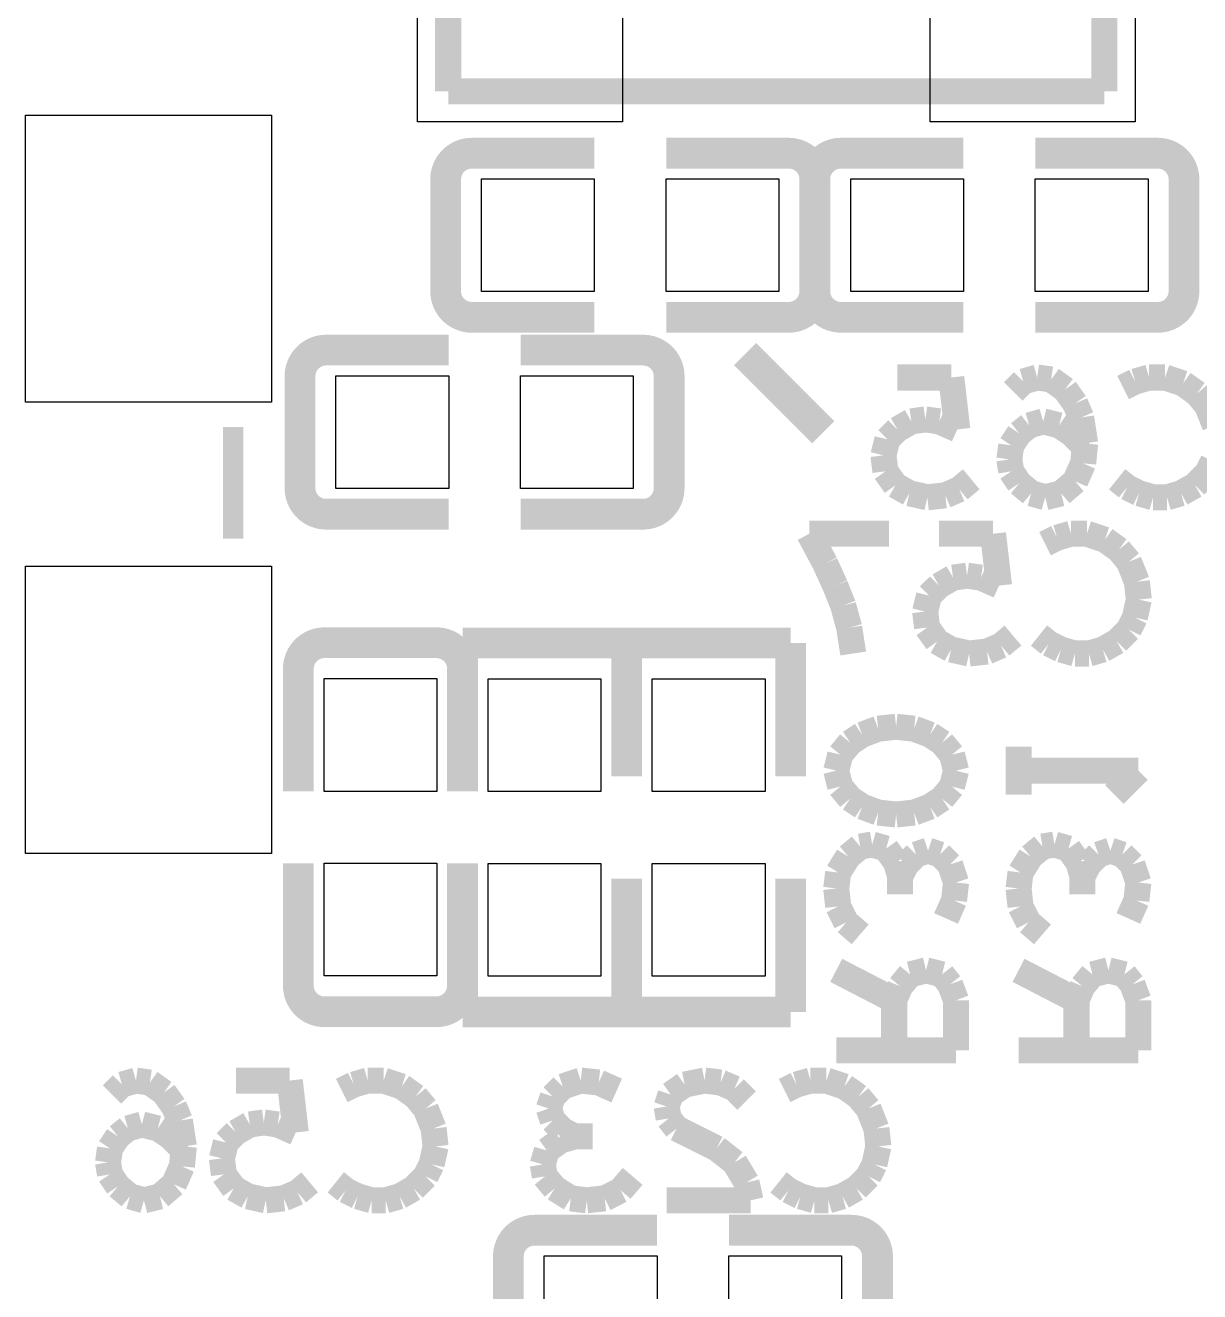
# Model space of a CAD drawing. Extents: x 175.8 to 218.8, y 273.2 to 311.2.
# Drawn here: x 189.47 to 195.2, y 285.1 to 291.28 of the extents above; entities that cross this region are included whole.
import ezdxf

# ---------------------------------------------------------------- set-up
doc = ezdxf.new("R2010")
doc.units = 0
doc.layers.add('MA_DETAILS', color=254, linetype='CONTINUOUS')

# ---------------------------------------------------------------- blocks, each defined once
blk = doc.blocks.new('FIGURE_SQUARE')
blk.add_lwpolyline([(-0.5, -0.5), (-0.5, 0.5), (0.5, 0.5), (0.5, -0.5)], close=True)

msp = doc.modelspace()

# ---------------------------------------------------------------- linework, layer by layer
at = {"layer": 'MA_DETAILS'}
for points, const_width in [([(191.531748, 290.954714), (191.531748, 291.52469)], 0.127), ([(194.73164, 290.954714), (194.73164, 291.48532)], 0.127), ([(194.73164, 290.954714), (191.531748, 290.954714)], 0.127), ([(191.646556, 290.652454), (192.244218, 290.652454)], 0.150114), ([(193.1924, 290.652454), (192.594738, 290.652454)], 0.150114), ([(193.4464, 290.652454), (194.044062, 290.652454)], 0.150114), ([(194.992244, 290.652454), (194.394582, 290.652454)], 0.150114), ([(191.519556, 290.525454), (191.519556, 289.9791)], 0.150114), ([(193.3194, 290.525454), (193.3194, 289.9791)], 0.150114), ([(193.3194, 289.9791), (193.3194, 290.525454)], 0.150114), ([(195.119244, 289.9791), (195.119244, 290.525454)], 0.150114), ([(191.646556, 289.8521), (192.244218, 289.8521)], 0.150114), ([(193.1924, 289.8521), (192.594738, 289.8521)], 0.150114), ([(193.4464, 289.8521), (194.044062, 289.8521)], 0.150114), ([(194.992244, 289.8521), (194.394582, 289.8521)], 0.150114), ([(190.936372, 289.69208), (191.534034, 289.69208)], 0.150114), ([(192.482216, 289.69208), (191.884554, 289.69208)], 0.150114), ([(193.360294, 289.291776), (192.979294, 289.672776)], 0.1524), ([(190.809372, 289.56508), (190.809372, 289.018726)], 0.150114), ([(192.609216, 289.018726), (192.609216, 289.56508)], 0.150114), ([(193.98488, 289.558476), (193.72199, 289.558476)], 0.127), ([(194.01409, 289.305238), (193.98488, 289.558476)], 0.127), ([(194.403726, 289.558476), (194.335654, 289.538918)], 0.127), ([(194.472052, 289.548824), (194.403726, 289.558476)], 0.127), ([(194.540124, 289.500056), (194.472052, 289.548824)], 0.127), ([(194.881246, 289.538918), (194.949318, 289.558476)], 0.127), ([(194.949318, 289.558476), (195.027296, 289.558476)], 0.127), ([(195.027296, 289.558476), (195.114926, 289.529266)], 0.127), ([(194.335654, 289.538918), (194.286886, 289.490404)], 0.127), ([(194.588892, 289.431984), (194.540124, 289.500056)], 0.127), ([(194.822826, 289.509708), (194.881246, 289.538918)], 0.127), ([(195.114926, 289.529266), (195.182998, 289.480498)], 0.127), ([(194.618102, 289.363658), (194.588892, 289.431984)], 0.127), ([(195.182998, 289.480498), (195.231766, 289.422078)], 0.127), ([(194.637406, 289.237166), (194.618102, 289.363658)], 0.127), ([(195.231766, 289.422078), (195.270628, 289.324796)], 0.127), ([(190.483236, 289.316922), (190.483236, 288.771838)], 0.100076), ([(193.673222, 289.256724), (193.72199, 289.305238)], 0.127), ([(193.72199, 289.305238), (193.790062, 289.344354)], 0.127), ([(193.790062, 289.344354), (193.858388, 289.354006)], 0.127), ([(193.858388, 289.354006), (193.92646, 289.344354)], 0.127), ([(193.92646, 289.344354), (194.01409, 289.305238)], 0.127), ([(194.364864, 289.324796), (194.316096, 289.285934)], 0.127), ([(194.432936, 289.344354), (194.364864, 289.324796)], 0.127), ([(194.510914, 289.324796), (194.432936, 289.344354)], 0.127), ([(194.569334, 289.285934), (194.510914, 289.324796)], 0.127), ([(193.653918, 289.178746), (193.673222, 289.256724)], 0.127), ([(194.316096, 289.285934), (194.277234, 289.227514)], 0.127), ([(194.637406, 289.217608), (194.569334, 289.285934)], 0.127), ([(193.66357, 289.100768), (193.653918, 289.178746)], 0.127), ([(194.277234, 289.227514), (194.267582, 289.159188)], 0.127), ([(194.627754, 289.139884), (194.637406, 289.237166)], 0.127), ([(194.267582, 289.159188), (194.277234, 289.100768)], 0.127), ([(194.588892, 289.052254), (194.627754, 289.139884)], 0.127), ([(195.260976, 289.149536), (195.231766, 289.091116)], 0.127), ([(193.712338, 289.032696), (193.66357, 289.100768)], 0.127), ([(194.082162, 289.061906), (194.023742, 289.013138)], 0.127), ([(194.277234, 289.100768), (194.316096, 289.042348)], 0.127), ([(194.84213, 289.023044), (194.793616, 289.061906)], 0.127), ([(195.231766, 289.091116), (195.173346, 289.032696)], 0.127), ([(193.78041, 288.993834), (193.712338, 289.032696)], 0.127), ([(193.86804, 288.974276), (193.78041, 288.993834)], 0.127), ([(194.023742, 289.013138), (193.95567, 288.983928)], 0.127), ([(194.316096, 289.042348), (194.374516, 288.993834)], 0.127), ([(194.374516, 288.993834), (194.442842, 288.974276)], 0.127), ([(194.442842, 288.974276), (194.520566, 288.993834)], 0.127), ([(194.520566, 288.993834), (194.588892, 289.052254)], 0.127), ([(194.90055, 288.993834), (194.84213, 289.023044)], 0.127), ([(194.968876, 288.974276), (194.90055, 288.993834)], 0.127), ([(195.10502, 288.993834), (195.036948, 288.974276)], 0.127), ([(195.173346, 289.032696), (195.10502, 288.993834)], 0.127), ([(193.95567, 288.983928), (193.86804, 288.974276)], 0.127), ([(195.036948, 288.974276), (194.968876, 288.974276)], 0.127), ([(190.936372, 288.891726), (191.534034, 288.891726)], 0.150114), ([(192.482216, 288.891726), (191.884554, 288.891726)], 0.150114), ([(193.292222, 288.796476), (193.681858, 288.796476)], 0.127), ([(193.3702, 288.650426), (193.292222, 288.796476)], 0.127), ([(194.188334, 288.796476), (193.925444, 288.796476)], 0.127), ([(194.217544, 288.543238), (194.188334, 288.796476)], 0.127), ([(194.441826, 288.747708), (194.500246, 288.776918)], 0.127), ([(194.500246, 288.776918), (194.568318, 288.796476)], 0.127), ([(194.568318, 288.796476), (194.646296, 288.796476)], 0.127), ([(194.646296, 288.796476), (194.733926, 288.767266)], 0.127), ([(194.733926, 288.767266), (194.801998, 288.718498)], 0.127), ([(194.801998, 288.718498), (194.850766, 288.660078)], 0.127), ([(193.418968, 288.543238), (193.3702, 288.650426)], 0.127), ([(194.850766, 288.660078), (194.889628, 288.562796)], 0.127), ([(193.925444, 288.543238), (193.993516, 288.582354)], 0.127), ([(193.993516, 288.582354), (194.061842, 288.592006)], 0.127), ([(194.061842, 288.592006), (194.129914, 288.582354)], 0.127), ([(194.129914, 288.582354), (194.217544, 288.543238)], 0.127), ([(194.889628, 288.562796), (194.89928, 288.475166)], 0.127), ([(193.45783, 288.445956), (193.418968, 288.543238)], 0.127), ([(193.876676, 288.494724), (193.925444, 288.543238)], 0.127), ([(193.48704, 288.338768), (193.45783, 288.445956)], 0.127), ([(193.857372, 288.416746), (193.876676, 288.494724)], 0.127), ([(194.89928, 288.475166), (194.879976, 288.387536)], 0.127), ([(193.867024, 288.338768), (193.857372, 288.416746)], 0.127), ([(194.879976, 288.387536), (194.850766, 288.329116)], 0.127), ([(193.506598, 288.212276), (193.48704, 288.338768)], 0.127), ([(193.915792, 288.270696), (193.867024, 288.338768)], 0.127), ([(194.850766, 288.329116), (194.792346, 288.270696)], 0.127), ([(191.474598, 288.264854), (190.928244, 288.264854)], 0.150114), ([(191.601598, 287.613344), (191.601598, 288.26333)], 0.150114), ([(191.601598, 288.26333), (192.401698, 288.26333)], 0.150114), ([(193.201798, 288.26333), (192.401698, 288.26333)], 0.150114), ([(192.401698, 288.26333), (192.401698, 287.613344)], 0.150114), ([(192.401698, 288.26333), (192.401698, 287.613344)], 0.150114), ([(193.201798, 287.613344), (193.201798, 288.26333)], 0.150114), ([(193.983864, 288.231834), (193.915792, 288.270696)], 0.127), ([(194.227196, 288.251138), (194.159124, 288.221928)], 0.127), ([(194.285616, 288.299906), (194.227196, 288.251138)], 0.127), ([(194.46113, 288.261044), (194.412616, 288.299906)], 0.127), ([(194.51955, 288.231834), (194.46113, 288.261044)], 0.127), ([(194.792346, 288.270696), (194.72402, 288.231834)], 0.127), ([(194.071494, 288.212276), (193.983864, 288.231834)], 0.127), ([(194.159124, 288.221928), (194.071494, 288.212276)], 0.127), ([(194.587876, 288.212276), (194.51955, 288.231834)], 0.127), ([(194.655948, 288.212276), (194.587876, 288.212276)], 0.127), ([(194.72402, 288.231834), (194.655948, 288.212276)], 0.127), ([(190.801244, 288.137854), (190.801244, 287.540192)], 0.150114), ([(191.601598, 288.137854), (191.601598, 287.540192)], 0.150114), ([(193.550286, 287.81629), (193.628264, 287.8455)], 0.127), ([(193.628264, 287.8455), (193.715894, 287.855152)], 0.127), ([(193.715894, 287.855152), (193.803524, 287.8455)], 0.127), ([(193.803524, 287.8455), (193.881502, 287.81629)], 0.127), ([(193.443352, 287.719008), (193.491866, 287.777428)], 0.127), ([(193.491866, 287.777428), (193.550286, 287.81629)], 0.127), ([(193.881502, 287.81629), (193.939922, 287.777428)], 0.127), ([(193.939922, 287.777428), (193.988436, 287.719008)], 0.127), ([(194.312794, 287.52419), (194.312794, 287.75787)], 0.127), ([(193.423794, 287.64103), (193.443352, 287.719008)], 0.127), ([(193.988436, 287.719008), (194.007994, 287.64103)], 0.127), ([(193.443352, 287.563052), (193.423794, 287.64103)], 0.127), ([(194.007994, 287.64103), (193.988436, 287.563052)], 0.127), ([(194.312794, 287.64103), (194.896994, 287.64103)], 0.127), ([(194.896994, 287.64103), (194.780154, 287.52419)], 0.127), ([(193.491866, 287.504632), (193.443352, 287.563052)], 0.127), ([(193.988436, 287.563052), (193.939922, 287.504632)], 0.127), ([(193.550286, 287.46577), (193.491866, 287.504632)], 0.127), ([(193.628264, 287.43656), (193.550286, 287.46577)], 0.127), ([(193.881502, 287.46577), (193.803524, 287.43656)], 0.127), ([(193.939922, 287.504632), (193.881502, 287.46577)], 0.127), ([(193.715894, 287.426908), (193.628264, 287.43656)], 0.127), ([(193.803524, 287.43656), (193.715894, 287.426908)], 0.127), ([(193.482214, 287.222184), (193.540634, 287.270698)], 0.127), ([(193.540634, 287.270698), (193.599054, 287.280604)], 0.127), ([(193.599054, 287.280604), (193.667126, 287.261046)], 0.127), ([(194.371214, 287.222184), (194.429634, 287.270698)], 0.127), ([(194.429634, 287.270698), (194.488054, 287.280604)], 0.127), ([(194.488054, 287.280604), (194.556126, 287.261046)], 0.127), ([(190.801244, 286.59201), (190.801244, 287.189672)], 0.150114), ([(191.601598, 286.59201), (191.601598, 287.189672)], 0.150114), ([(193.433446, 287.144206), (193.482214, 287.222184)], 0.127), ([(193.667126, 287.261046), (193.715894, 287.192974)], 0.127), ([(193.764662, 287.183068), (193.813176, 287.231836)], 0.127), ([(193.813176, 287.231836), (193.871596, 287.251394)], 0.127), ([(193.871596, 287.251394), (193.930016, 287.231836)], 0.127), ([(193.930016, 287.231836), (193.978784, 287.183068)], 0.127), ([(194.322446, 287.144206), (194.371214, 287.222184)], 0.127), ([(194.556126, 287.261046), (194.604894, 287.192974)], 0.127), ([(194.653662, 287.183068), (194.702176, 287.231836)], 0.127), ([(194.702176, 287.231836), (194.760596, 287.251394)], 0.127), ([(194.760596, 287.251394), (194.819016, 287.231836)], 0.127), ([(194.819016, 287.231836), (194.867784, 287.183068)], 0.127), ([(193.423794, 287.066228), (193.433446, 287.144206)], 0.127), ([(193.715894, 287.192974), (193.735452, 287.124648)], 0.127), ([(193.735452, 287.124648), (193.764662, 287.183068)], 0.127), ([(193.978784, 287.183068), (194.007994, 287.095438)], 0.127), ([(194.312794, 287.066228), (194.322446, 287.144206)], 0.127), ([(194.604894, 287.192974), (194.624452, 287.124648)], 0.127), ([(194.624452, 287.124648), (194.653662, 287.183068)], 0.127), ([(194.867784, 287.183068), (194.896994, 287.095438)], 0.127), ([(191.601598, 287.113472), (191.601598, 286.463486)], 0.150114), ([(192.401698, 286.463486), (192.401698, 287.113472)], 0.150114), ([(192.401698, 286.463486), (192.401698, 287.113472)], 0.150114), ([(193.201798, 287.113472), (193.201798, 286.463486)], 0.150114), ([(193.735452, 287.124648), (193.735452, 287.037018)], 0.127), ([(194.007994, 287.095438), (193.998342, 287.007808)], 0.127), ([(194.624452, 287.124648), (194.624452, 287.037018)], 0.127), ([(194.896994, 287.095438), (194.887342, 287.007808)], 0.127), ([(193.433446, 286.978598), (193.423794, 287.066228)], 0.127), ([(194.322446, 286.978598), (194.312794, 287.066228)], 0.127), ([(193.472562, 286.900874), (193.433446, 286.978598)], 0.127), ([(193.998342, 287.007808), (193.959226, 286.920178)], 0.127), ([(194.361562, 286.900874), (194.322446, 286.978598)], 0.127), ([(194.887342, 287.007808), (194.848226, 286.920178)], 0.127), ([(193.540634, 286.842454), (193.472562, 286.900874)], 0.127), ([(194.429634, 286.842454), (194.361562, 286.900874)], 0.127), ([(193.706242, 286.52089), (193.423794, 286.66694)], 0.127), ([(193.783966, 286.647382), (193.735452, 286.588962)], 0.127), ([(193.861944, 286.66694), (193.783966, 286.647382)], 0.127), ([(193.939922, 286.647382), (193.861944, 286.66694)], 0.127), ([(193.978784, 286.598614), (193.939922, 286.647382)], 0.127), ([(194.595242, 286.52089), (194.312794, 286.66694)], 0.127), ([(194.672966, 286.647382), (194.624452, 286.588962)], 0.127), ([(194.750944, 286.66694), (194.672966, 286.647382)], 0.127), ([(194.828922, 286.647382), (194.750944, 286.66694)], 0.127), ([(194.867784, 286.598614), (194.828922, 286.647382)], 0.127), ([(193.735452, 286.588962), (193.706242, 286.52089)], 0.127), ([(194.007994, 286.52089), (193.978784, 286.598614)], 0.127), ([(194.624452, 286.588962), (194.595242, 286.52089)], 0.127), ([(194.896994, 286.52089), (194.867784, 286.598614)], 0.127), ([(190.928244, 286.46501), (191.474598, 286.46501)], 0.150114), ([(191.601598, 286.463486), (192.401698, 286.463486)], 0.150114), ([(193.201798, 286.463486), (192.401698, 286.463486)], 0.150114), ([(193.706242, 286.52089), (193.706242, 286.277304)], 0.127), ([(194.007994, 286.277304), (194.007994, 286.52089)], 0.127), ([(194.595242, 286.52089), (194.595242, 286.277304)], 0.127), ([(194.896994, 286.277304), (194.896994, 286.52089)], 0.127), ([(193.423794, 286.277304), (194.007994, 286.277304)], 0.127), ([(194.312794, 286.277304), (194.896994, 286.277304)], 0.127), ([(189.9412, 286.109918), (189.892432, 286.061404)], 0.127), ([(190.009272, 286.129476), (189.9412, 286.109918)], 0.127), ([(190.077598, 286.119824), (190.009272, 286.129476)], 0.127), ([(190.14567, 286.071056), (190.077598, 286.119824)], 0.127), ([(190.759334, 286.129476), (190.496444, 286.129476)], 0.127), ([(190.788544, 285.876238), (190.759334, 286.129476)], 0.127), ([(191.012826, 286.080708), (191.071246, 286.109918)], 0.127), ([(191.071246, 286.109918), (191.139318, 286.129476)], 0.127), ([(191.139318, 286.129476), (191.217296, 286.129476)], 0.127), ([(191.217296, 286.129476), (191.304926, 286.100266)], 0.127), ([(191.304926, 286.100266), (191.372998, 286.051498)], 0.127), ([(192.04178, 286.051498), (192.090548, 286.100266)], 0.127), ([(192.090548, 286.100266), (192.178178, 286.129476)], 0.127), ([(192.178178, 286.129476), (192.265808, 286.119824)], 0.127), ([(192.265808, 286.119824), (192.353438, 286.080708)], 0.127), ([(192.684654, 286.109918), (192.616582, 286.061404)], 0.127), ([(192.781936, 286.129476), (192.684654, 286.109918)], 0.127), ([(192.859914, 286.119824), (192.781936, 286.129476)], 0.127), ([(192.927986, 286.090614), (192.859914, 286.119824)], 0.127), ([(192.986406, 286.032194), (192.927986, 286.090614)], 0.127), ([(193.171826, 286.080708), (193.230246, 286.109918)], 0.127), ([(193.230246, 286.109918), (193.298318, 286.129476)], 0.127), ([(193.298318, 286.129476), (193.376296, 286.129476)], 0.127), ([(193.376296, 286.129476), (193.463926, 286.100266)], 0.127), ([(193.463926, 286.100266), (193.531998, 286.051498)], 0.127), ([(190.194438, 286.002984), (190.14567, 286.071056)], 0.127), ([(191.372998, 286.051498), (191.421766, 285.993078)], 0.127), ([(192.022222, 285.993078), (192.04178, 286.051498)], 0.127), ([(192.616582, 286.061404), (192.597024, 286.002984)], 0.127), ([(193.531998, 286.051498), (193.580766, 285.993078)], 0.127), ([(190.223648, 285.934658), (190.194438, 286.002984)], 0.127), ([(191.421766, 285.993078), (191.460628, 285.895796)], 0.127), ([(192.04178, 285.934658), (192.022222, 285.993078)], 0.127), ([(192.597024, 286.002984), (192.606676, 285.944564)], 0.127), ([(193.580766, 285.993078), (193.619628, 285.895796)], 0.127), ([(190.038482, 285.915354), (189.97041, 285.895796)], 0.127), ([(190.11646, 285.895796), (190.038482, 285.915354)], 0.127), ([(190.242952, 285.808166), (190.223648, 285.934658)], 0.127), ([(190.496444, 285.876238), (190.564516, 285.915354)], 0.127), ([(190.564516, 285.915354), (190.632842, 285.925006)], 0.127), ([(190.632842, 285.925006), (190.700914, 285.915354)], 0.127), ([(190.700914, 285.915354), (190.788544, 285.876238)], 0.127), ([(192.090548, 285.886144), (192.04178, 285.934658)], 0.127), ([(192.606676, 285.944564), (192.645792, 285.895796)], 0.127), ([(189.921642, 285.856934), (189.88278, 285.798514)], 0.127), ([(189.97041, 285.895796), (189.921642, 285.856934)], 0.127), ([(190.17488, 285.856934), (190.11646, 285.895796)], 0.127), ([(190.242952, 285.788608), (190.17488, 285.856934)], 0.127), ([(190.447676, 285.827724), (190.496444, 285.876238)], 0.127), ([(191.460628, 285.895796), (191.47028, 285.808166)], 0.127), ([(192.080642, 285.837376), (192.148968, 285.856934)], 0.127), ([(192.148968, 285.856934), (192.090548, 285.886144)], 0.127), ([(192.148968, 285.856934), (192.236598, 285.856934)], 0.127), ([(192.645792, 285.895796), (192.840356, 285.798514)], 0.127), ([(193.619628, 285.895796), (193.62928, 285.808166)], 0.127), ([(189.88278, 285.798514), (189.873128, 285.730188)], 0.127), ([(190.2333, 285.710884), (190.242952, 285.808166)], 0.127), ([(190.428372, 285.749746), (190.447676, 285.827724)], 0.127), ([(191.47028, 285.808166), (191.450976, 285.720536)], 0.127), ([(191.993012, 285.720536), (192.01257, 285.788608)], 0.127), ([(192.01257, 285.788608), (192.080642, 285.837376)], 0.127), ([(192.840356, 285.798514), (192.927986, 285.730188)], 0.127), ([(193.62928, 285.808166), (193.609976, 285.720536)], 0.127), ([(189.873128, 285.730188), (189.88278, 285.671768)], 0.127), ([(190.438024, 285.671768), (190.428372, 285.749746)], 0.127), ([(191.450976, 285.720536), (191.421766, 285.662116)], 0.127), ([(192.002918, 285.662116), (191.993012, 285.720536)], 0.127), ([(192.927986, 285.730188), (192.986406, 285.632906)], 0.127), ([(193.609976, 285.720536), (193.580766, 285.662116)], 0.127), ([(189.88278, 285.671768), (189.921642, 285.613348)], 0.127), ([(190.194438, 285.623254), (190.2333, 285.710884)], 0.127), ([(190.486792, 285.603696), (190.438024, 285.671768)], 0.127), ([(191.421766, 285.662116), (191.363346, 285.603696)], 0.127), ([(192.051432, 285.603696), (192.002918, 285.662116)], 0.127), ([(192.431162, 285.662116), (192.372742, 285.594044)], 0.127), ([(193.580766, 285.662116), (193.522346, 285.603696)], 0.127), ([(189.921642, 285.613348), (189.980062, 285.564834)], 0.127), ([(190.126112, 285.564834), (190.194438, 285.623254)], 0.127), ([(190.554864, 285.564834), (190.486792, 285.603696)], 0.127), ([(190.856616, 285.632906), (190.798196, 285.584138)], 0.127), ([(191.03213, 285.594044), (190.983616, 285.632906)], 0.127), ([(191.363346, 285.603696), (191.29502, 285.564834)], 0.127), ([(192.12941, 285.554928), (192.051432, 285.603696)], 0.127), ([(192.986406, 285.632906), (193.005964, 285.545276)], 0.127), ([(193.19113, 285.594044), (193.142616, 285.632906)], 0.127), ([(193.522346, 285.603696), (193.45402, 285.564834)], 0.127), ([(189.980062, 285.564834), (190.048388, 285.545276)], 0.127), ([(190.048388, 285.545276), (190.126112, 285.564834)], 0.127), ([(190.642494, 285.545276), (190.554864, 285.564834)], 0.127), ([(190.730124, 285.554928), (190.642494, 285.545276)], 0.127), ([(190.798196, 285.584138), (190.730124, 285.554928)], 0.127), ([(191.09055, 285.564834), (191.03213, 285.594044)], 0.127), ([(191.158876, 285.545276), (191.09055, 285.564834)], 0.127), ([(191.226948, 285.545276), (191.158876, 285.545276)], 0.127), ([(191.29502, 285.564834), (191.226948, 285.545276)], 0.127), ([(192.207388, 285.545276), (192.12941, 285.554928)], 0.127), ([(192.295018, 285.554928), (192.207388, 285.545276)], 0.127), ([(192.372742, 285.594044), (192.295018, 285.554928)], 0.127), ([(193.005964, 285.545276), (192.597024, 285.545276)], 0.127), ([(193.24955, 285.564834), (193.19113, 285.594044)], 0.127), ([(193.317876, 285.545276), (193.24955, 285.564834)], 0.127), ([(193.385948, 285.545276), (193.317876, 285.545276)], 0.127), ([(193.45402, 285.564834), (193.385948, 285.545276)], 0.127), ([(191.952372, 285.39948), (192.550034, 285.39948)], 0.150114), ([(193.498216, 285.39948), (192.900554, 285.39948)], 0.150114), ([(191.825372, 285.27248), (191.825372, 284.726126)], 0.150114), ([(193.625216, 284.726126), (193.625216, 285.27248)], 0.150114)]:
    msp.add_lwpolyline(points, dxfattribs=dict(at, const_width=const_width))
at = {"layer": 'MA_DETAILS', "const_width": 0.150114}
for points in [[(191.646556, 290.652454, 0.414214), (191.519556, 290.525454)], [(193.3194, 290.525454, 0.414214), (193.1924, 290.652454)], [(193.4464, 290.652454, 0.414214), (193.3194, 290.525454)], [(195.119244, 290.525454, 0.414214), (194.992244, 290.652454)], [(191.519556, 289.9791, 0.414214), (191.646556, 289.8521)], [(193.1924, 289.8521, 0.414214), (193.3194, 289.9791)], [(193.3194, 289.9791, 0.414214), (193.4464, 289.8521)], [(194.992244, 289.8521, 0.414214), (195.119244, 289.9791)], [(190.936372, 289.69208, 0.414214), (190.809372, 289.56508)], [(192.609216, 289.56508, 0.414214), (192.482216, 289.69208)], [(190.809372, 289.018726, 0.414214), (190.936372, 288.891726)], [(192.482216, 288.891726, 0.414214), (192.609216, 289.018726)], [(190.928244, 288.264854, 0.414214), (190.801244, 288.137854)], [(191.601598, 288.137854, 0.414214), (191.474598, 288.264854)], [(190.801244, 286.59201, 0.414214), (190.928244, 286.46501)], [(191.474598, 286.46501, 0.414214), (191.601598, 286.59201)], [(191.952372, 285.39948, 0.414214), (191.825372, 285.27248)], [(193.625216, 285.27248, 0.414214), (193.498216, 285.39948)]]:
    msp.add_lwpolyline(points, format="xyb", dxfattribs=at)

# ---------------------------------------------------------------- block references
at = {"layer": 'MA_DETAILS'}
for p, xscale, yscale in [((191.88176, 291.704776), 0.999998, 1.800098), ((194.381628, 291.704776), 0.999998, 1.800098), ((190.069978, 290.13785), 1.199896, 1.400048), ((191.96939, 290.25215), 0.54991, 0.54991), ((192.869566, 290.25215), 0.54991, 0.54991), ((193.769234, 290.252404), 0.54991, 0.54991), ((194.66941, 290.252404), 0.54991, 0.54991), ((191.259206, 289.291776), 0.54991, 0.54991), ((192.159382, 289.291776), 0.54991, 0.54991), ((190.069978, 287.937702), 1.199896, 1.400048), ((191.201294, 287.81502), 0.54991, 0.54991), ((192.001648, 287.813496), 0.54991, 0.54991), ((192.801748, 287.813496), 0.54991, 0.54991), ((191.201294, 286.914844), 0.54991, 0.54991), ((192.001648, 286.91332), 0.54991, 0.54991), ((192.801748, 286.91332), 0.54991, 0.54991), ((192.275206, 284.999176), 0.54991, 0.54991), ((193.175382, 284.999176), 0.54991, 0.54991)]:
    msp.add_blockref('FIGURE_SQUARE', p, dxfattribs=dict(at, xscale=xscale, yscale=yscale))

doc.saveas('drawing.dxf')
